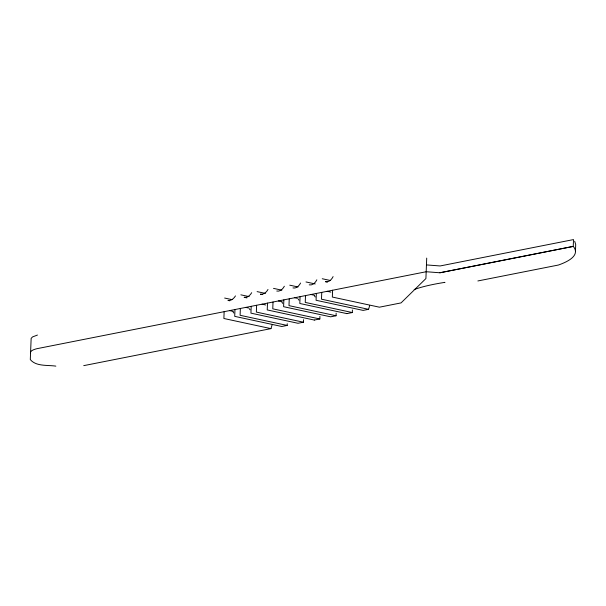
<?xml version="1.0" encoding="UTF-8"?>
<svg xmlns="http://www.w3.org/2000/svg" width="606" height="606" viewBox="0 0 606 606"><rect width="100%" height="100%" fill="white"/><g stroke="black" fill="none" stroke-linecap="round" stroke-linejoin="round"><path stroke-width="0.91" d="M224.137 311.681L223.887 318.498L270.965 328.634L272.079 324.945M234.969 309.537L234.719 316.355L281.79 326.49L287.168 325.422L287.229 323.718M240.355 308.477L240.105 315.294L287.183 325.422M251.187 306.333L250.937 313.15L298.016 323.286L303.417 322.21L303.508 319.65M256.603 305.265L256.353 312.082L303.432 322.21M267.488 303.114L267.238 309.931L314.317 320.059M273.018 302.015L272.768 308.833L319.847 318.968L319.923 316.408M283.85 299.879L283.6 306.697L330.671 316.824L336.057 315.756L336.148 313.196M289.244 298.811L288.994 305.629L336.072 315.756M300.068 296.667L299.818 303.485L346.897 313.62M305.5 295.592L305.25 302.417L352.328 312.544L352.404 309.984M316.332 293.455L316.082 300.273L363.161 310.401L368.562 309.325L369.683 305.644M321.748 292.38L321.498 299.197L368.577 309.333M332.588 290.236L332.338 297.061L379.417 307.189L401.058 302.902L425.912 278.555L426.715 258.095M575.45 251.392L575.7 244.574L574.693 241.256M333.095 276.601C331.755 279.434 328.914 282.525 325.467 281.692L327.316 282.085M316.832 279.82C315.476 282.616 312.643 285.638 309.227 284.835M300.568 283.032C299.182 285.782 296.357 288.706 292.986 287.941M284.35 286.237C282.926 288.948 280.116 291.781 276.775 291.054M267.988 289.471C266.519 292.145 263.708 294.872 260.398 294.19L262.246 294.592M251.687 292.698C250.187 295.311 247.407 297.94 244.15 297.304L246.922 297.894M235.469 295.902C233.931 298.47 231.166 301 227.947 300.402L229.795 300.803M37.451 335.05L32.542 336.921L31.148 338.368L30.3 359.578C36.171 366.675 47.526 364.88 55.843 366.13M30.512 352.76A34.61 7.075 2.1 0 1 36.905 348.692L426.215 271.73L439.865 272.776L573.231 246.4L573.518 239.582L440.123 265.958L426.465 264.913M439.865 272.776L573.268 246.4A145.849 29.823 2.1 0 1 558.376 265.042L477.876 280.957M83.734 365.638L270.95 328.626M314.302 320.059L319.832 318.961M346.882 313.613L352.313 312.544M444.94 282.358L444.978 282.351A148.864 30.444 2.1 0 0 414.163 289.524M322.248 278.745L330.558 280.533M306 281.957L315.234 283.941M327.172 291.312L330.861 292.107M289.744 285.176L298.054 286.964M310.916 294.524L314.605 295.319M273.518 288.38L281.828 290.168M294.66 297.735L297.425 298.334M257.103 291.622L265.413 293.41M278.434 300.947L282.123 301.743M240.855 294.834L249.164 296.622M262.05 304.189L265.739 304.977M224.637 298.046L232.022 299.637M245.771 307.401L248.543 308M229.553 310.613L233.242 311.408M314.4 295.758L315.226 296.978M298.137 298.97L298.963 300.19M281.919 302.182L282.737 303.401M249.255 308.636L250.073 309.855M233.03 311.84L233.855 313.067"/></g></svg>
